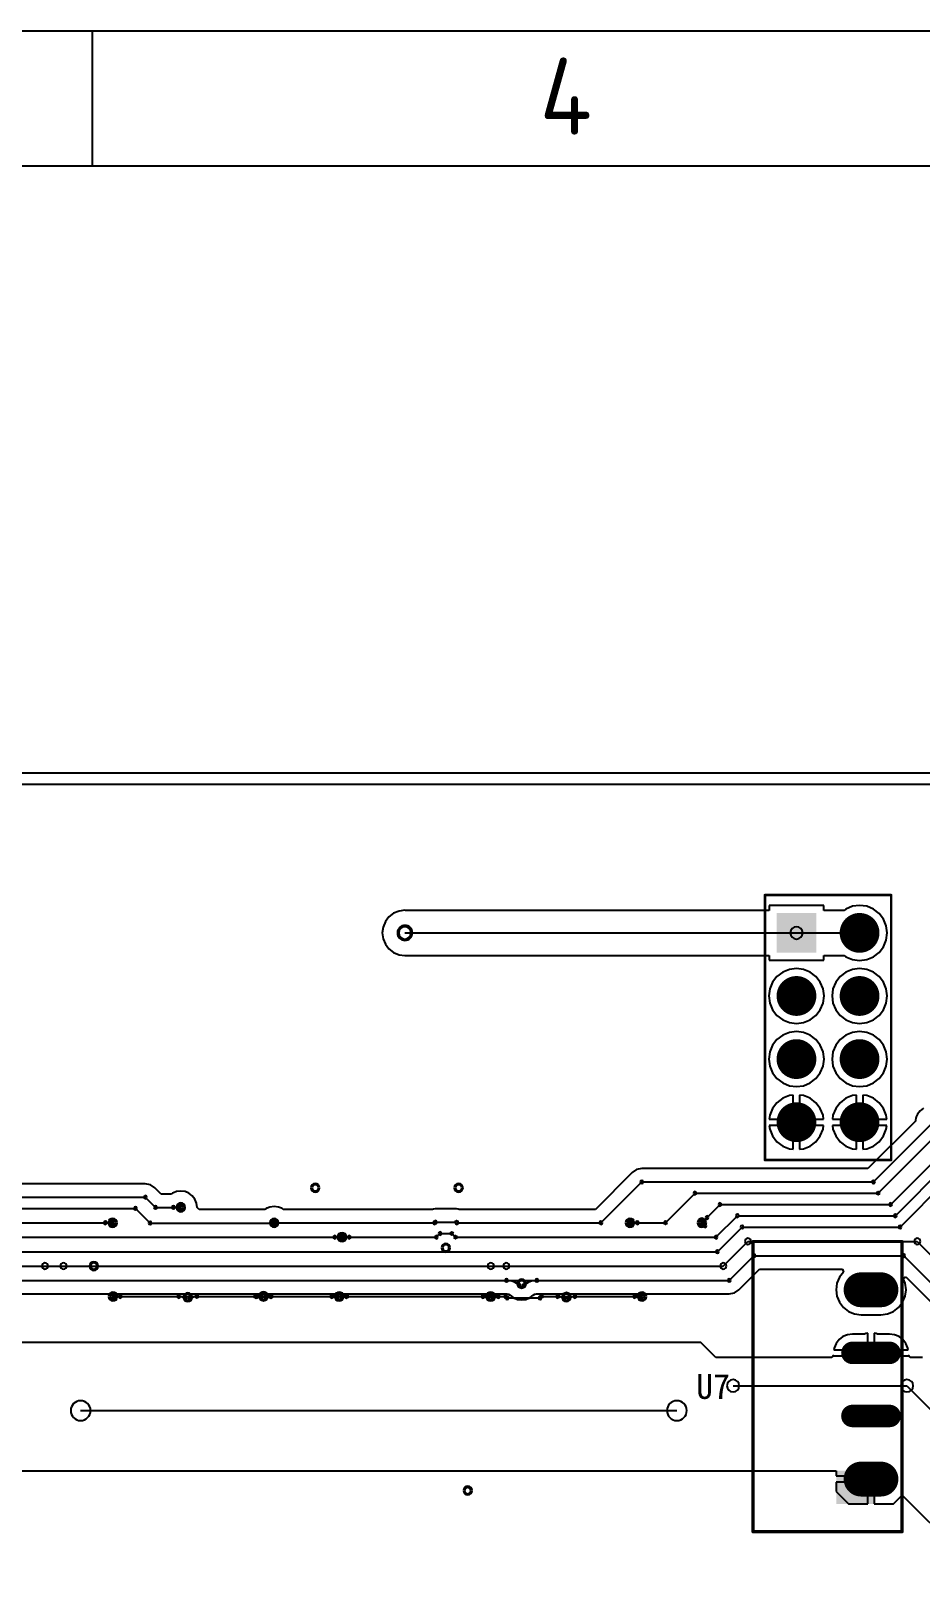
# Model space of a CAD drawing. Header units: inches. Extents: x 32166 to 66782, y 2386 to 7162.
# Drawn here: x 33124 to 33410, y 3727 to 4229 of the extents above; entities that cross this region are included whole.
import ezdxf
from ezdxf.enums import TextEntityAlignment as Align

# ---------------------------------------------------------------- set-up
doc = ezdxf.new("R2010")
doc.units = ezdxf.units.IN
doc.header["$LTSCALE"] = 0.64311
doc.header["$MEASUREMENT"] = 0
doc.layers.get('0').update_dxf_attribs({"linetype": 'CONTINUOUS'})
for name, color, linetype in [('KEEPOUTLAYER', 6, 'CONTINUOUS'), ('MULTILAYER', 9, 'CONTINUOUS'), ('TOPLAYER', 1, 'CONTINUOUS'), ('TOPOVERLAY', 2, 'CONTINUOUS'), ('TOPSOLDER', 216, 'CONTINUOUS')]:
    doc.layers.add(name, color=color, linetype=linetype)
doc.styles.add('ISO Proportional', font='isocp')
doc.styles.get("Standard").update_dxf_attribs({"font": 'txt', "width": 0.8})

msp = doc.modelspace()

# ---------------------------------------------------------------- linework, layer by layer
for p, q in [((33143.42, 4228.61), (33143.42, 4185.17)), ((34728.68, 4185.17), (32209.64, 4185.17))]:
    msp.add_line(p, q)
msp.add_lwpolyline([(32166.21, 2385.86), (34772.11, 2385.86), (34772.11, 4228.61), (32166.21, 4228.61)], close=True)
at = {"layer": 'KEEPOUTLAYER'}
for p, q in [((32498.87, 3989.76), (34258.87, 3989.76)), ((33349.75, 3792.4), (33405.75, 3792.4)), ((33405.75, 3792.4), (33429.75, 3768.4)), ((33139.66, 3784.39), (33331.66, 3784.39))]:
    msp.add_line(p, q, dxfattribs=at)
for centre, radius, start, end in [((33349.75, 3792.4), 2, 0, 180), ((33349.75, 3792.4), 2, 180, 0), ((33405.75, 3792.4), 2, 0, 180), ((33405.75, 3792.4), 2, 0, 180), ((33405.75, 3792.4), 2, 180, 0), ((33405.75, 3792.4), 2, 180, 0), ((33139.66, 3784.39), 3.2, 0, 180), ((33331.66, 3784.39), 3.2, 0, 180), ((33139.66, 3784.39), 3.2, 180, 0), ((33331.66, 3784.39), 3.2, 180, 0)]:
    msp.add_arc(centre, radius, start, end, dxfattribs=at)
at = {"layer": 'MULTILAYER'}
for points, const_width in [([(33387.69, 3938.23, 1), (33393.29, 3938.23, 1)], 5.6), ([(33367.37, 3917.91, 1), (33372.97, 3917.91, 1)], 5.6), ([(33387.69, 3917.91, 1), (33393.29, 3917.91, 1)], 5.6), ([(33367.37, 3897.59, 1), (33372.97, 3897.59, 1)], 5.6), ([(33387.69, 3897.59, 1), (33393.29, 3897.59, 1)], 5.6), ([(33367.37, 3877.27, 1), (33372.97, 3877.27, 1)], 5.6), ([(33387.69, 3877.27, 1), (33393.29, 3877.27, 1)], 5.6), ([(33390.97, 3820.9, 1), (33390.97, 3825.7, 1)], 4.8), ([(33397.37, 3820.9, 1), (33397.37, 3825.7, 1)], 4.8), ([(33388.17, 3801.58, 1), (33388.17, 3804.38, 1)], 2.8), ([(33400.17, 3801.58, 1), (33400.17, 3804.38, 1)], 2.8), ([(33388.17, 3781.26, 1), (33388.17, 3784.06, 1)], 2.8), ([(33400.17, 3781.26, 1), (33400.17, 3784.06, 1)], 2.8), ([(33390.97, 3759.94, 1), (33390.97, 3764.74, 1)], 4.8), ([(33397.37, 3759.94, 1), (33397.37, 3764.74, 1)], 4.8)]:
    msp.add_lwpolyline(points, format="xyb", close=True, dxfattribs=dict(at, const_width=const_width))
for points, const_width in [([(33390.97, 3823.3), (33397.37, 3823.3)], 9.6), ([(33388.17, 3802.98), (33400.17, 3802.98)], 5.6), ([(33388.17, 3782.66), (33400.17, 3782.66)], 5.6), ([(33390.97, 3762.34), (33397.37, 3762.34)], 9.6)]:
    msp.add_lwpolyline(points, dxfattribs=dict(at, const_width=const_width))
for centre, radius, start, end in [((33244.07, 3938.24), 2, 0, 180), ((33244.07, 3938.24), 2, 180, 0), ((33215.22, 3856.12), 1, 0, 180), ((33215.22, 3856.12), 1, 180, 0), ((33261.38, 3856.12), 1, 0, 180), ((33261.38, 3856.12), 1, 180, 0), ((33171.91, 3849.84), 1, 0, 180), ((33171.91, 3849.84), 1, 180, 0), ((33149.99, 3844.88), 1, 0, 180), ((33149.99, 3844.88), 1, 180, 0), ((33201.99, 3844.88), 1, 0, 180), ((33201.99, 3844.88), 1, 180, 0), ((33316.55, 3844.88), 1, 0, 180), ((33316.55, 3844.88), 1, 180, 0), ((33339.67, 3844.88), 1, 0, 180), ((33339.67, 3844.88), 1, 180, 0), ((33223.83, 3840.24), 1, 0, 180), ((33223.83, 3840.24), 1, 180, 0), ((33257.27, 3836.8), 1, 0, 180), ((33257.27, 3836.8), 1, 180, 0), ((33143.91, 3830.94), 1, 0, 180), ((33143.91, 3830.94), 1, 180, 0), ((33281.67, 3825.28), 1, 0, 180), ((33281.67, 3825.28), 1, 180, 0), ((33150.07, 3821.12), 1, 0, 180), ((33150.07, 3821.12), 1, 180, 0), ((33174.16, 3820.89), 1, 0, 180), ((33174.16, 3820.89), 1, 180, 0), ((33198.54, 3821.2), 1, 0, 180), ((33198.54, 3821.2), 1, 180, 0), ((33222.93, 3821.1), 1, 0, 180), ((33222.93, 3821.1), 1, 180, 0), ((33271.69, 3821.1), 1, 0, 180), ((33271.69, 3821.1), 1, 180, 0), ((33296.08, 3820.96), 1, 0, 180), ((33296.08, 3820.96), 1, 180, 0), ((33320.47, 3821.12), 1, 0, 180), ((33320.47, 3821.12), 1, 180, 0), ((33264.31, 3758.64), 1, 0, 180), ((33264.31, 3758.64), 1, 180, 0)]:
    msp.add_arc(centre, radius, start, end, dxfattribs=at)
msp.add_solid([(33375.77, 3943.83), (33364.57, 3943.83), (33375.77, 3932.63), (33364.57, 3932.63)], dxfattribs=at)
at = {"layer": 'TOPLAYER'}
for p, q in [((32582.95, 3986.09), (33935.43, 3986.09)), ((33242.19, 3945.26), (33240.44, 3944.53)), ((33244.07, 3945.51), (33242.19, 3945.26)), ((33244.19, 3945.49), (33244.07, 3945.51)), ((33361.37, 3945.49), (33244.19, 3945.49)), ((33378.97, 3947.03), (33361.37, 3947.03)), ((33361.37, 3947.03), (33361.37, 3945.49)), ((33378.97, 3945.49), (33378.97, 3947.03)), ((33385.5, 3945.49), (33378.97, 3945.49)), ((33386.05, 3945.92), (33385.5, 3945.49)), ((33388.19, 3946.8), (33386.05, 3945.92)), ((33390.49, 3947.1), (33388.19, 3946.8)), ((33392.78, 3946.8), (33390.49, 3947.1)), ((33394.92, 3945.92), (33392.78, 3946.8)), ((33396.76, 3944.5), (33394.92, 3945.92)), ((33237.78, 3941.88), (33237.06, 3940.12)), ((33238.94, 3943.38), (33237.78, 3941.88)), ((33240.44, 3944.53), (33238.94, 3943.38)), ((33398.17, 3942.67), (33396.76, 3944.5)), ((33399.06, 3940.53), (33398.17, 3942.67)), ((33399.36, 3938.23), (33399.06, 3940.53)), ((33237.06, 3940.12), (33236.81, 3938.24)), ((33236.81, 3938.24), (33237.06, 3936.36)), ((33237.06, 3936.36), (33237.78, 3934.61)), ((33244.09, 3938.23), (33370.17, 3938.23)), ((33370.17, 3938.23), (33390.49, 3938.23)), ((33398.17, 3933.79), (33399.06, 3935.93)), ((33399.06, 3935.93), (33399.36, 3938.23)), ((33237.78, 3934.61), (33238.94, 3933.11)), ((33238.94, 3933.11), (33238.94, 3933.1)), ((33238.94, 3933.1), (33238.95, 3933.09)), ((33238.95, 3933.09), (33240.46, 3931.94)), ((33240.46, 3931.94), (33242.21, 3931.21)), ((33242.21, 3931.21), (33244.09, 3930.97)), ((33244.09, 3930.97), (33361.37, 3930.97)), ((33361.37, 3930.97), (33361.37, 3929.43)), ((33378.97, 3929.43), (33378.97, 3930.97)), ((33378.97, 3930.97), (33385.5, 3930.97)), ((33385.5, 3930.97), (33386.05, 3930.54)), ((33386.05, 3930.54), (33388.19, 3929.65)), ((33392.78, 3929.65), (33394.92, 3930.54)), ((33394.92, 3930.54), (33396.76, 3931.95)), ((33396.76, 3931.95), (33398.17, 3933.79)), ((33361.37, 3929.43), (33378.97, 3929.43)), ((33365.73, 3925.6), (33363.89, 3924.18)), ((33367.87, 3926.48), (33365.73, 3925.6)), ((33370.17, 3926.78), (33367.87, 3926.48)), ((33372.46, 3926.48), (33370.17, 3926.78)), ((33374.6, 3925.6), (33372.46, 3926.48)), ((33376.44, 3924.18), (33374.6, 3925.6)), ((33386.05, 3925.6), (33384.21, 3924.18)), ((33388.19, 3926.48), (33386.05, 3925.6)), ((33388.19, 3929.65), (33390.49, 3929.35)), ((33390.49, 3926.78), (33388.19, 3926.48)), ((33390.49, 3929.35), (33392.78, 3929.65)), ((33392.78, 3926.48), (33390.49, 3926.78)), ((33394.92, 3925.6), (33392.78, 3926.48)), ((33396.76, 3924.18), (33394.92, 3925.6)), ((33361.59, 3920.21), (33361.29, 3917.91)), ((33362.48, 3922.35), (33361.59, 3920.21)), ((33363.89, 3924.18), (33362.48, 3922.35)), ((33377.85, 3922.35), (33376.44, 3924.18)), ((33378.74, 3920.21), (33377.85, 3922.35)), ((33379.04, 3917.91), (33378.74, 3920.21)), ((33381.91, 3920.21), (33381.61, 3917.91)), ((33382.8, 3922.35), (33381.91, 3920.21)), ((33384.21, 3924.18), (33382.8, 3922.35)), ((33398.17, 3922.35), (33396.76, 3924.18)), ((33399.06, 3920.21), (33398.17, 3922.35)), ((33399.36, 3917.91), (33399.06, 3920.21)), ((33361.29, 3917.91), (33361.59, 3915.61)), ((33361.59, 3915.61), (33362.48, 3913.47)), ((33377.85, 3913.47), (33378.74, 3915.61)), ((33378.74, 3915.61), (33379.04, 3917.91)), ((33381.61, 3917.91), (33381.91, 3915.61)), ((33381.91, 3915.61), (33382.8, 3913.47)), ((33398.17, 3913.47), (33399.06, 3915.61)), ((33399.06, 3915.61), (33399.36, 3917.91)), ((33362.48, 3913.47), (33363.89, 3911.63)), ((33363.89, 3911.63), (33365.73, 3910.22)), ((33365.73, 3910.22), (33367.87, 3909.33)), ((33372.46, 3909.33), (33374.6, 3910.22)), ((33374.6, 3910.22), (33376.44, 3911.63)), ((33376.44, 3911.63), (33377.85, 3913.47)), ((33382.8, 3913.47), (33384.21, 3911.63)), ((33384.21, 3911.63), (33386.05, 3910.22)), ((33386.05, 3910.22), (33388.19, 3909.33)), ((33392.78, 3909.33), (33394.92, 3910.22)), ((33394.92, 3910.22), (33396.76, 3911.63)), ((33396.76, 3911.63), (33398.17, 3913.47)), ((33365.73, 3905.28), (33363.89, 3903.86)), ((33367.87, 3906.16), (33365.73, 3905.28)), ((33367.87, 3909.33), (33370.17, 3909.03)), ((33370.17, 3906.46), (33367.87, 3906.16)), ((33370.17, 3909.03), (33372.46, 3909.33)), ((33372.46, 3906.16), (33370.17, 3906.46)), ((33374.6, 3905.28), (33372.46, 3906.16)), ((33376.44, 3903.86), (33374.6, 3905.28)), ((33386.05, 3905.28), (33384.21, 3903.86)), ((33388.19, 3906.16), (33386.05, 3905.28)), ((33388.19, 3909.33), (33390.49, 3909.03)), ((33390.49, 3906.46), (33388.19, 3906.16)), ((33390.49, 3909.03), (33392.78, 3909.33)), ((33392.78, 3906.16), (33390.49, 3906.46)), ((33394.92, 3905.28), (33392.78, 3906.16)), ((33396.76, 3903.86), (33394.92, 3905.28)), ((33362.48, 3902.03), (33361.59, 3899.89)), ((33363.89, 3903.86), (33362.48, 3902.03)), ((33377.85, 3902.03), (33376.44, 3903.86)), ((33378.74, 3899.89), (33377.85, 3902.03)), ((33382.8, 3902.03), (33381.91, 3899.89)), ((33384.21, 3903.86), (33382.8, 3902.03)), ((33398.17, 3902.03), (33396.76, 3903.86)), ((33399.06, 3899.89), (33398.17, 3902.03)), ((33361.59, 3899.89), (33361.29, 3897.59)), ((33361.29, 3897.59), (33361.59, 3895.29)), ((33361.59, 3895.29), (33362.48, 3893.15)), ((33377.85, 3893.15), (33378.74, 3895.29)), ((33379.04, 3897.59), (33378.74, 3899.89)), ((33378.74, 3895.29), (33379.04, 3897.59)), ((33381.91, 3899.89), (33381.61, 3897.59)), ((33381.61, 3897.59), (33381.91, 3895.29)), ((33381.91, 3895.29), (33382.8, 3893.15)), ((33398.17, 3893.15), (33399.06, 3895.29)), ((33399.36, 3897.59), (33399.06, 3899.89)), ((33399.06, 3895.29), (33399.36, 3897.59)), ((33362.48, 3893.15), (33363.89, 3891.31)), ((33363.89, 3891.31), (33365.73, 3889.9)), ((33374.6, 3889.9), (33376.44, 3891.31)), ((33376.44, 3891.31), (33377.85, 3893.15)), ((33382.8, 3893.15), (33384.21, 3891.31)), ((33384.21, 3891.31), (33386.05, 3889.9)), ((33394.92, 3889.9), (33396.76, 3891.31)), ((33396.76, 3891.31), (33398.17, 3893.15)), ((33365.73, 3884.96), (33363.89, 3883.54)), ((33365.73, 3889.9), (33367.87, 3889.01)), ((33367.87, 3885.84), (33365.73, 3884.96)), ((33367.87, 3889.01), (33370.17, 3888.71)), ((33369.15, 3886.01), (33367.87, 3885.84)), ((33369.15, 3878.28), (33369.15, 3886.01)), ((33370.17, 3888.71), (33372.46, 3889.01)), ((33372.46, 3885.84), (33371.18, 3886.01)), ((33371.18, 3886.01), (33371.18, 3878.28)), ((33372.46, 3889.01), (33374.6, 3889.9)), ((33374.6, 3884.96), (33372.46, 3885.84)), ((33376.44, 3883.54), (33374.6, 3884.96)), ((33386.05, 3884.96), (33384.21, 3883.54)), ((33386.05, 3889.9), (33388.19, 3889.01)), ((33388.19, 3885.84), (33386.05, 3884.96)), ((33388.19, 3889.01), (33390.49, 3888.71)), ((33389.47, 3886.01), (33388.19, 3885.84)), ((33389.47, 3878.28), (33389.47, 3886.01)), ((33390.49, 3888.71), (33392.78, 3889.01)), ((33392.78, 3885.84), (33391.5, 3886.01)), ((33391.5, 3886.01), (33391.5, 3878.28)), ((33392.78, 3889.01), (33394.92, 3889.9)), ((33394.92, 3884.96), (33392.78, 3885.84)), ((33396.76, 3883.54), (33394.92, 3884.96)), ((33362.48, 3881.71), (33361.59, 3879.57)), ((33363.89, 3883.54), (33362.48, 3881.71)), ((33377.85, 3881.71), (33376.44, 3883.54)), ((33378.74, 3879.57), (33377.85, 3881.71)), ((33382.8, 3881.71), (33381.91, 3879.57)), ((33384.21, 3883.54), (33382.8, 3881.71)), ((33398.17, 3881.71), (33396.76, 3883.54)), ((33399.06, 3879.57), (33398.17, 3881.71)), ((33409.96, 3880.97), (33409.13, 3879.88)), ((33411.05, 3881.8), (33409.96, 3880.97)), ((33361.59, 3879.57), (33361.42, 3878.28)), ((33361.42, 3878.28), (33369.15, 3878.28)), ((33369.15, 3876.25), (33361.42, 3876.25)), ((33361.42, 3876.25), (33361.59, 3874.97)), ((33361.59, 3874.97), (33362.48, 3872.83)), ((33369.15, 3868.53), (33369.15, 3876.25)), ((33371.18, 3878.28), (33378.91, 3878.28)), ((33378.91, 3876.25), (33371.18, 3876.25)), ((33371.18, 3876.25), (33371.18, 3868.53)), ((33377.85, 3872.83), (33378.74, 3874.97)), ((33378.91, 3878.28), (33378.74, 3879.57)), ((33378.74, 3874.97), (33378.91, 3876.25)), ((33381.91, 3879.57), (33381.74, 3878.28)), ((33381.74, 3878.28), (33389.47, 3878.28)), ((33389.47, 3876.25), (33381.74, 3876.25)), ((33381.74, 3876.25), (33381.91, 3874.97)), ((33381.91, 3874.97), (33382.8, 3872.83)), ((33389.47, 3868.53), (33389.47, 3876.25)), ((33391.5, 3878.28), (33399.23, 3878.28)), ((33399.23, 3876.25), (33391.5, 3876.25)), ((33391.5, 3876.25), (33391.5, 3868.53)), ((33408.46, 3877.61), (33393.18, 3862.33)), ((33394.96, 3858.03), (33413.67, 3876.74)), ((33398.17, 3872.83), (33399.06, 3874.97)), ((33399.23, 3878.28), (33399.06, 3879.57)), ((33399.06, 3874.97), (33399.23, 3876.25)), ((33408.5, 3877.82), (33408.46, 3877.61)), ((33408.46, 3877.61), (33408.46, 3877.61)), ((33408.6, 3878.62), (33408.5, 3877.82)), ((33408.71, 3878.86), (33408.6, 3878.62)), ((33408.72, 3878.9), (33408.71, 3878.86)), ((33408.74, 3878.94), (33408.72, 3878.9)), ((33409.13, 3879.88), (33408.74, 3878.94)), ((33362.48, 3872.83), (33363.89, 3870.99)), ((33363.89, 3870.99), (33365.73, 3869.58)), ((33374.6, 3869.58), (33376.44, 3870.99)), ((33376.44, 3870.99), (33377.85, 3872.83)), ((33382.8, 3872.83), (33384.21, 3870.99)), ((33384.21, 3870.99), (33386.05, 3869.58)), ((33394.92, 3869.58), (33396.76, 3870.99)), ((33396.46, 3854.4), (33414.71, 3872.64)), ((33396.76, 3870.99), (33398.17, 3872.83)), ((33365.73, 3869.58), (33367.87, 3868.69)), ((33367.87, 3868.69), (33369.15, 3868.53)), ((33371.18, 3868.53), (33372.46, 3868.69)), ((33372.46, 3868.69), (33374.6, 3869.58)), ((33386.05, 3869.58), (33388.19, 3868.69)), ((33388.19, 3868.69), (33389.47, 3868.53)), ((33391.5, 3868.53), (33392.78, 3868.69)), ((33392.78, 3868.69), (33394.92, 3869.58)), ((33400.52, 3850.76), (33417.73, 3867.98)), ((33317.3, 3861.07), (33305.41, 3849.18)), ((33318.69, 3862), (33317.3, 3861.07)), ((33320.33, 3862.33), (33318.69, 3862)), ((33393.18, 3862.33), (33320.33, 3862.33)), ((33402.02, 3847.13), (33418.27, 3863.38)), ((33160.49, 3857.43), (33099.54, 3857.43)), ((33162.14, 3857.1), (33160.49, 3857.43)), ((33163.53, 3856.17), (33162.14, 3857.1)), ((33165.56, 3854.14), (33163.53, 3856.17)), ((33170.55, 3854.91), (33169.61, 3854.52)), ((33171.91, 3855.09), (33170.55, 3854.91)), ((33173.27, 3854.91), (33171.91, 3855.09)), ((33174.53, 3854.39), (33173.27, 3854.91)), ((33307.19, 3844.88), (33320.33, 3858.03)), ((33320.33, 3858.03), (33394.96, 3858.03)), ((33403.53, 3843.5), (33418.31, 3858.28)), ((33099.54, 3853.13), (33160.49, 3853.13)), ((33160.49, 3853.13), (33163.78, 3849.84)), ((33163.78, 3849.84), (33171.91, 3849.84)), ((33168.97, 3854.14), (33165.56, 3854.14)), ((33169.29, 3854.39), (33168.97, 3854.14)), ((33169.54, 3854.49), (33169.29, 3854.39)), ((33169.57, 3854.51), (33169.54, 3854.49)), ((33169.61, 3854.52), (33169.57, 3854.51)), ((33175.62, 3853.55), (33174.53, 3854.39)), ((33176.45, 3852.47), (33175.62, 3853.55)), ((33176.98, 3851.2), (33176.45, 3852.47)), ((33177.16, 3849.84), (33176.98, 3851.2)), ((33177.81, 3849.1), (33177.16, 3849.84)), ((33200.63, 3849.95), (33199.69, 3849.56)), ((33201.99, 3850.13), (33200.63, 3849.95)), ((33203.35, 3849.95), (33201.99, 3850.13)), ((33204.29, 3849.56), (33203.35, 3849.95)), ((33327.99, 3844.88), (33337.5, 3854.4)), ((33337.5, 3854.4), (33396.46, 3854.4)), ((33339.67, 3844.88), (33345.55, 3850.76)), ((33345.55, 3850.76), (33400.52, 3850.76)), ((33101.04, 3849.5), (33157.33, 3849.5)), ((33101.56, 3844.88), (33149.99, 3844.88)), ((33157.33, 3849.5), (33162.02, 3844.8)), ((33162.02, 3844.8), (33201.99, 3844.8)), ((33198.95, 3849.1), (33177.81, 3849.1)), ((33199.37, 3849.42), (33198.95, 3849.1)), ((33199.61, 3849.53), (33199.37, 3849.42)), ((33199.65, 3849.55), (33199.61, 3849.53)), ((33199.69, 3849.56), (33199.65, 3849.55)), ((33201.99, 3844.88), (33253.68, 3844.88)), ((33204.33, 3849.55), (33204.29, 3849.56)), ((33204.36, 3849.53), (33204.33, 3849.55)), ((33204.61, 3849.42), (33204.36, 3849.53)), ((33204.93, 3849.18), (33204.61, 3849.42)), ((33253, 3849.18), (33204.93, 3849.18)), ((33253.28, 3849.24), (33253, 3849.18)), ((33253.85, 3849.35), (33253.28, 3849.24)), ((33260.69, 3849.35), (33253.85, 3849.35)), ((33253.85, 3845.05), (33260.69, 3845.05)), ((33261.26, 3849.24), (33260.69, 3849.35)), ((33260.86, 3844.88), (33307.19, 3844.88)), ((33261.55, 3849.18), (33261.26, 3849.24)), ((33305.41, 3849.18), (33261.55, 3849.18)), ((33316.55, 3844.88), (33316.62, 3844.8)), ((33316.55, 3844.88), (33327.99, 3844.88)), ((33339.67, 3844.88), (33340.68, 3843.88)), ((33344.25, 3840.24), (33351.13, 3847.13)), ((33351.13, 3847.13), (33402.02, 3847.13)), ((33102.06, 3840.24), (33223.83, 3840.24)), ((33223.83, 3840.24), (33254.18, 3840.24)), ((33254.18, 3840.24), (33255.36, 3841.42)), ((33255.36, 3841.42), (33259.18, 3841.42)), ((33259.18, 3841.42), (33260.36, 3840.24)), ((33260.36, 3840.24), (33344.25, 3840.24)), ((33344.69, 3835.56), (33352.64, 3843.5)), ((33352.64, 3843.5), (33403.53, 3843.5)), ((33102.51, 3835.56), (33344.69, 3835.56)), ((33346.61, 3830.94), (33354.55, 3838.88)), ((33354.55, 3838.88), (33409.08, 3838.88)), ((33409.08, 3838.88), (33426.69, 3821.27)), ((33104.42, 3830.94), (33128.15, 3830.94)), ((33128.15, 3830.94), (33134.15, 3830.94)), ((33128.15, 3830.94), (33143.91, 3830.94)), ((33143.91, 3830.94), (33271.75, 3830.94)), ((33271.75, 3830.94), (33276.71, 3830.94)), ((33271.75, 3830.94), (33346.61, 3830.94)), ((33348.52, 3826.32), (33356.46, 3834.27)), ((33351.56, 3823.28), (33358.24, 3829.97)), ((33356.46, 3834.27), (33404.69, 3834.27)), ((33358.24, 3829.97), (33384.94, 3829.97)), ((33384.94, 3829.97), (33385.26, 3829.01)), ((33404.69, 3834.27), (33428.12, 3810.84)), ((33106.33, 3826.32), (33348.52, 3826.32)), ((33383.17, 3825.39), (33382.9, 3823.3)), ((33383.98, 3827.33), (33383.17, 3825.39)), ((33385.26, 3829.01), (33383.98, 3827.33)), ((33385.26, 3829.01), (33385.26, 3829.01)), ((33404.51, 3826.95), (33405.36, 3827.52)), ((33405.16, 3825.39), (33404.51, 3826.95)), ((33405.44, 3823.3), (33405.16, 3825.39)), ((33405.36, 3827.52), (33423.82, 3809.06)), ((33108.11, 3822.03), (33276.85, 3822.03)), ((33150.07, 3821.12), (33276.55, 3821.12)), ((33276.55, 3821.12), (33277, 3820.67)), ((33276.85, 3822.03), (33277.41, 3821.91)), ((33277, 3820.67), (33287.61, 3820.67)), ((33277.41, 3821.91), (33277.93, 3821.56)), ((33277.93, 3821.56), (33277.94, 3821.55)), ((33277.94, 3821.55), (33277.94, 3821.55)), ((33277.94, 3821.55), (33278.41, 3821.23)), ((33278.41, 3821.23), (33279.05, 3820.74)), ((33279.05, 3820.74), (33279.3, 3820.64)), ((33279.3, 3820.64), (33279.33, 3820.62)), ((33279.33, 3820.62), (33279.37, 3820.61)), ((33279.37, 3820.61), (33280.31, 3820.22)), ((33280.31, 3820.22), (33281.67, 3820.04)), ((33281.67, 3820.04), (33283.03, 3820.22)), ((33283.03, 3820.22), (33283.97, 3820.61)), ((33283.97, 3820.61), (33284.01, 3820.62)), ((33284.01, 3820.62), (33284.04, 3820.64)), ((33284.04, 3820.64), (33284.29, 3820.74)), ((33284.29, 3820.74), (33284.93, 3821.23)), ((33284.93, 3821.23), (33285.41, 3821.55)), ((33285.41, 3821.56), (33285.93, 3821.91)), ((33285.41, 3821.55), (33285.41, 3821.56)), ((33285.41, 3821.55), (33285.41, 3821.55)), ((33285.93, 3821.91), (33286.49, 3822.03)), ((33286.49, 3822.03), (33348.52, 3822.03)), ((33287.61, 3820.67), (33288.07, 3821.12)), ((33288.07, 3821.12), (33320.47, 3821.12)), ((33348.52, 3822.03), (33350.16, 3822.35)), ((33350.16, 3822.35), (33351.56, 3823.28)), ((33351.56, 3823.28), (33351.56, 3823.28)), ((33351.56, 3823.28), (33351.56, 3823.28)), ((33382.9, 3823.3), (33383.17, 3821.21)), ((33383.17, 3821.21), (33383.98, 3819.27)), ((33404.35, 3819.27), (33405.16, 3821.21)), ((33405.16, 3821.21), (33405.44, 3823.3)), ((33383.98, 3819.27), (33385.26, 3817.59)), ((33385.26, 3817.59), (33386.93, 3816.31)), ((33386.93, 3816.31), (33388.88, 3815.51)), ((33388.88, 3815.51), (33390.97, 3815.23)), ((33390.97, 3815.23), (33397.37, 3815.23)), ((33397.37, 3815.23), (33399.46, 3815.51)), ((33399.46, 3815.51), (33401.4, 3816.31)), ((33401.4, 3816.31), (33403.07, 3817.59)), ((33403.07, 3817.59), (33404.35, 3819.27)), ((33339.39, 3806.32), (33106.41, 3806.32)), ((33341.78, 3803.92), (33339.39, 3806.32)), ((33382.93, 3806.01), (33382.32, 3804.55)), ((33383.89, 3807.26), (33382.93, 3806.01)), ((33385.14, 3808.22), (33383.89, 3807.26)), ((33386.6, 3808.83), (33385.14, 3808.22)), ((33388.17, 3809.03), (33386.6, 3808.83)), ((33392.05, 3809.03), (33388.17, 3809.03)), ((33392.5, 3809.22), (33392.05, 3809.03)), ((33393.15, 3809.3), (33392.5, 3809.22)), ((33393.15, 3804), (33393.15, 3809.3)), ((33395.84, 3809.22), (33395.18, 3809.3)), ((33395.18, 3809.3), (33395.18, 3804)), ((33396.28, 3809.03), (33395.84, 3809.22)), ((33400.17, 3809.03), (33396.28, 3809.03)), ((33401.73, 3808.83), (33400.17, 3809.03)), ((33403.19, 3808.22), (33401.73, 3808.83)), ((33404.45, 3807.26), (33403.19, 3808.22)), ((33405.41, 3806.01), (33404.45, 3807.26)), ((33406.01, 3804.55), (33405.41, 3806.01)), ((33344.16, 3801.52), (33341.78, 3803.92)), ((33381.54, 3801.52), (33344.16, 3801.52)), ((33382.21, 3802.29), (33381.54, 3801.52)), ((33382.25, 3801.96), (33382.21, 3802.29)), ((33382.32, 3804.55), (33382.25, 3804)), ((33382.25, 3804), (33393.15, 3804)), ((33406.09, 3801.96), (33382.25, 3801.96)), ((33395.18, 3804), (33406.08, 3804)), ((33406.08, 3804), (33406.01, 3804.55)), ((33406.13, 3802.29), (33406.09, 3801.96)), ((33406.8, 3801.52), (33406.13, 3802.29)), ((33410.78, 3801.52), (33406.8, 3801.52)), ((33113.75, 3765.04), (33382.97, 3765.04)), ((33382.97, 3765.04), (33382.97, 3763.36)), ((33382.97, 3763.36), (33394.17, 3763.36)), ((33393.15, 3761.32), (33382.97, 3761.32)), ((33382.97, 3761.32), (33382.97, 3758.34)), ((33393.15, 3754.34), (33393.15, 3761.32)), ((33394.17, 3763.36), (33394.17, 3762.34)), ((33394.17, 3762.34), (33395.18, 3762.34)), ((33395.18, 3762.34), (33395.18, 3754.34)), ((33382.97, 3758.34), (33386.97, 3754.34)), ((33401.37, 3754.34), (33404.23, 3757.2)), ((33404.23, 3757.2), (33429.03, 3732.4)), ((33386.97, 3754.34), (33393.15, 3754.34)), ((33395.18, 3754.34), (33401.37, 3754.34))]:
    msp.add_line(p, q, dxfattribs=at)
for points, const_width in [([(33387.69, 3938.23, 1), (33393.29, 3938.23, 1)], 5.6), ([(33367.37, 3917.91, 1), (33372.97, 3917.91, 1)], 5.6), ([(33387.69, 3917.91, 1), (33393.29, 3917.91, 1)], 5.6), ([(33367.37, 3897.59, 1), (33372.97, 3897.59, 1)], 5.6), ([(33387.69, 3897.59, 1), (33393.29, 3897.59, 1)], 5.6), ([(33367.37, 3877.27, 1), (33372.97, 3877.27, 1)], 5.6), ([(33387.69, 3877.27, 1), (33393.29, 3877.27, 1)], 5.6), ([(33390.97, 3820.9, 1), (33390.97, 3825.7, 1)], 4.8), ([(33397.37, 3820.9, 1), (33397.37, 3825.7, 1)], 4.8), ([(33388.17, 3801.58, 1), (33388.17, 3804.38, 1)], 2.8), ([(33400.17, 3801.58, 1), (33400.17, 3804.38, 1)], 2.8), ([(33388.17, 3781.26, 1), (33388.17, 3784.06, 1)], 2.8), ([(33400.17, 3781.26, 1), (33400.17, 3784.06, 1)], 2.8), ([(33390.97, 3759.94, 1), (33390.97, 3764.74, 1)], 4.8), ([(33397.37, 3759.94, 1), (33397.37, 3764.74, 1)], 4.8)]:
    msp.add_lwpolyline(points, format="xyb", close=True, dxfattribs=dict(at, const_width=const_width))
for points, const_width in [([(33390.97, 3823.3), (33397.37, 3823.3)], 9.6), ([(33388.17, 3802.98), (33400.17, 3802.98)], 5.6), ([(33388.17, 3782.66), (33400.17, 3782.66)], 5.6), ([(33390.97, 3762.34), (33397.37, 3762.34)], 9.6)]:
    msp.add_lwpolyline(points, dxfattribs=dict(at, const_width=const_width))
for centre, radius, start, end in [((33244.07, 3938.24), 2, 0, 180), ((33244.09, 3938.23), 2, 0, 180), ((33370.17, 3938.23), 2, 0, 180), ((33370.17, 3938.23), 2, 0, 180), ((33390.49, 3938.23), 2, 0, 180), ((33244.07, 3938.24), 2, 180, 0), ((33244.09, 3938.23), 2, 180, 0), ((33370.17, 3938.23), 2, 180, 0), ((33370.17, 3938.23), 2, 180, 0), ((33390.49, 3938.23), 2, 180, 0), ((33215.22, 3856.12), 1, 0, 180), ((33215.22, 3856.12), 1, 180, 0), ((33261.38, 3856.12), 1, 0, 180), ((33261.38, 3856.12), 1, 180, 0), ((33320.33, 3858.03), 0.508, 0, 180), ((33320.33, 3858.03), 0.508, 0, 180), ((33320.33, 3858.03), 0.508, 180, 0), ((33320.33, 3858.03), 0.508, 180, 0), ((33337.5, 3854.4), 0.508, 0, 180), ((33337.5, 3854.4), 0.508, 0, 180), ((33394.96, 3858.03), 0.508, 0, 180), ((33394.96, 3858.03), 0.508, 0, 180), ((33394.96, 3858.03), 0.508, 180, 0), ((33394.96, 3858.03), 0.508, 180, 0), ((33396.46, 3854.4), 0.508, 0, 180), ((33396.46, 3854.4), 0.508, 0, 180), ((33157.33, 3849.5), 0.508, 0, 180), ((33157.33, 3849.5), 0.508, 0, 180), ((33160.49, 3853.13), 0.508, 0, 180), ((33160.49, 3853.13), 0.508, 0, 180), ((33160.49, 3853.13), 0.508, 180, 0), ((33160.49, 3853.13), 0.508, 180, 0), ((33163.78, 3849.84), 0.508, 0, 180), ((33163.78, 3849.84), 0.508, 0, 180), ((33163.78, 3849.84), 0.508, 180, 0), ((33163.78, 3849.84), 0.508, 180, 0), ((33169.54, 3849.84), 0.508, 0, 180), ((33169.54, 3849.84), 0.508, 0, 180), ((33169.54, 3849.84), 0.508, 180, 0), ((33169.54, 3849.84), 0.508, 180, 0), ((33169.54, 3852.22), 2.38, 270.0004, 315.0004), ((33169.54, 3847.47), 2.38, 44.9996, 89.9996), ((33171.22, 3850.54), 0.508, 0, 180), ((33171.22, 3850.54), 0.508, 180, 0), ((33171.91, 3849.84), 1, 0, 180), ((33171.91, 3849.84), 1, 180, 0), ((33171.91, 3849.84), 0.508, 0, 180), ((33171.91, 3849.84), 0.508, 180, 0), ((33337.5, 3854.4), 0.508, 180, 0), ((33337.5, 3854.4), 0.508, 180, 0), ((33345.55, 3850.76), 0.508, 0, 180), ((33345.55, 3850.76), 0.508, 0, 180), ((33345.55, 3850.76), 0.508, 180, 0), ((33345.55, 3850.76), 0.508, 180, 0), ((33396.46, 3854.4), 0.508, 180, 0), ((33396.46, 3854.4), 0.508, 180, 0), ((33400.52, 3850.76), 0.508, 0, 180), ((33400.52, 3850.76), 0.508, 0, 180), ((33400.52, 3850.76), 0.508, 180, 0), ((33400.52, 3850.76), 0.508, 180, 0), ((33147.62, 3844.88), 0.508, 0, 180), ((33147.62, 3844.88), 0.508, 0, 180), ((33147.62, 3844.88), 0.508, 180, 0), ((33147.62, 3844.88), 0.508, 180, 0), ((33147.62, 3847.26), 2.38, 270.0004, 315.0004), ((33147.62, 3842.51), 2.38, 44.9996, 89.9996), ((33149.3, 3845.58), 0.508, 0, 180), ((33149.3, 3845.58), 0.508, 180, 0), ((33149.99, 3844.88), 1, 0, 180), ((33149.99, 3844.88), 1, 180, 0), ((33149.99, 3844.88), 0.508, 0, 180), ((33149.99, 3844.88), 0.508, 180, 0), ((33157.33, 3849.5), 0.508, 180, 0), ((33157.33, 3849.5), 0.508, 180, 0), ((33162.02, 3844.8), 0.508, 0, 180), ((33162.02, 3844.8), 0.508, 0, 180), ((33162.02, 3844.8), 0.508, 180, 0), ((33162.02, 3844.8), 0.508, 180, 0), ((33171.22, 3849.15), 0.508, 0, 180), ((33171.22, 3849.15), 0.508, 180, 0), ((33201.99, 3844.88), 1, 0, 180), ((33201.99, 3844.88), 1, 180, 0), ((33201.99, 3844.88), 0.508, 0, 180), ((33201.99, 3844.8), 0.508, 0, 180), ((33201.99, 3844.88), 0.508, 180, 0), ((33201.99, 3844.8), 0.508, 180, 0), ((33253.68, 3844.88), 0.508, 0, 180), ((33253.68, 3844.88), 0.508, 180, 0), ((33253.85, 3845.05), 0.508, 0, 180), ((33253.85, 3845.05), 0.508, 180, 0), ((33260.69, 3845.05), 0.508, 0, 180), ((33260.69, 3845.05), 0.508, 180, 0), ((33260.86, 3844.88), 0.508, 0, 180), ((33260.86, 3844.88), 0.508, 180, 0), ((33307.19, 3844.88), 0.508, 0, 180), ((33307.19, 3844.88), 0.508, 0, 180), ((33307.19, 3844.88), 0.508, 180, 0), ((33307.19, 3844.88), 0.508, 180, 0), ((33316.55, 3844.88), 1, 0, 180), ((33316.55, 3844.88), 1, 180, 0), ((33316.55, 3844.88), 0.508, 0, 180), ((33316.55, 3844.88), 0.508, 0, 180), ((33316.55, 3844.88), 0.508, 180, 0), ((33316.55, 3844.88), 0.508, 180, 0), ((33316.62, 3844.8), 0.508, 0, 180), ((33316.62, 3844.8), 0.508, 180, 0), ((33317.24, 3845.58), 0.508, 0, 180), ((33317.24, 3845.58), 0.508, 180, 0), ((33318.92, 3847.26), 2.38, 224.9996, 269.9996), ((33318.92, 3842.51), 2.38, 90.0004, 135.0004), ((33318.92, 3844.88), 0.508, 0, 180), ((33318.92, 3844.88), 0.508, 0, 180), ((33318.92, 3844.88), 0.508, 180, 0), ((33318.92, 3844.88), 0.508, 180, 0), ((33327.99, 3844.88), 0.508, 0, 180), ((33327.99, 3844.88), 0.508, 0, 180), ((33327.99, 3844.88), 0.508, 180, 0), ((33327.99, 3844.88), 0.508, 180, 0), ((33339.67, 3844.88), 1, 0, 180), ((33339.67, 3844.88), 1, 180, 0), ((33339.67, 3845.87), 0.508, 0, 180), ((33339.67, 3845.87), 0.508, 180, 0), ((33339.67, 3844.88), 0.508, 0, 180), ((33339.67, 3844.88), 0.508, 0, 180), ((33339.67, 3844.88), 0.508, 180, 0), ((33339.67, 3844.88), 0.508, 180, 0), ((33339.67, 3848.24), 2.38, 270.0004, 315.0004), ((33340.65, 3844.88), 0.508, 0, 180), ((33340.65, 3844.88), 0.508, 180, 0), ((33343.03, 3844.88), 2.38, 134.9996, 179.9996), ((33341.35, 3846.56), 0.508, 0, 180), ((33341.35, 3846.56), 0.508, 0, 180), ((33341.35, 3846.56), 0.508, 180, 0), ((33341.35, 3846.56), 0.508, 180, 0), ((33351.13, 3847.13), 0.508, 0, 180), ((33351.13, 3847.13), 0.508, 0, 180), ((33351.13, 3847.13), 0.508, 180, 0), ((33351.13, 3847.13), 0.508, 180, 0), ((33402.02, 3847.13), 0.508, 0, 180), ((33402.02, 3847.13), 0.508, 0, 180), ((33402.02, 3847.13), 0.508, 180, 0), ((33402.02, 3847.13), 0.508, 180, 0), ((33149.3, 3844.19), 0.508, 0, 180), ((33149.3, 3844.19), 0.508, 180, 0), ((33221.46, 3840.24), 0.508, 0, 180), ((33221.46, 3840.24), 0.508, 0, 180), ((33221.46, 3840.24), 0.508, 180, 0), ((33221.46, 3840.24), 0.508, 180, 0), ((33221.46, 3842.62), 2.38, 270.0004, 315.0004), ((33221.46, 3837.87), 2.38, 44.9996, 89.9996), ((33223.14, 3840.94), 0.508, 0, 180), ((33223.14, 3840.94), 0.508, 180, 0), ((33223.14, 3839.55), 0.508, 0, 180), ((33223.83, 3840.24), 1, 0, 180), ((33223.83, 3840.24), 1, 180, 0), ((33223.83, 3840.24), 0.508, 0, 180), ((33223.83, 3840.24), 0.508, 0, 180), ((33223.83, 3840.24), 0.508, 180, 0), ((33223.83, 3840.24), 0.508, 180, 0), ((33224.53, 3840.94), 0.508, 0, 180), ((33224.53, 3840.94), 0.508, 180, 0), ((33224.53, 3839.55), 0.508, 0, 180), ((33226.21, 3842.62), 2.38, 224.9996, 269.9996), ((33226.21, 3837.87), 2.38, 90.0004, 135.0004), ((33226.21, 3840.24), 0.508, 0, 180), ((33226.21, 3840.24), 0.508, 0, 180), ((33226.21, 3840.24), 0.508, 180, 0), ((33226.21, 3840.24), 0.508, 180, 0), ((33254.18, 3840.24), 0.508, 0, 180), ((33254.18, 3840.24), 0.508, 0, 180), ((33254.18, 3840.24), 0.508, 180, 0), ((33254.18, 3840.24), 0.508, 180, 0), ((33255.36, 3841.42), 0.508, 0, 180), ((33255.36, 3841.42), 0.508, 0, 180), ((33255.36, 3841.42), 0.508, 180, 0), ((33255.36, 3841.42), 0.508, 180, 0), ((33259.18, 3841.42), 0.508, 0, 180), ((33259.18, 3841.42), 0.508, 0, 180), ((33259.18, 3841.42), 0.508, 180, 0), ((33259.18, 3841.42), 0.508, 180, 0), ((33260.36, 3840.24), 0.508, 0, 180), ((33260.36, 3840.24), 0.508, 0, 180), ((33260.36, 3840.24), 0.508, 180, 0), ((33260.36, 3840.24), 0.508, 180, 0), ((33317.24, 3844.19), 0.508, 0, 180), ((33317.24, 3844.19), 0.508, 180, 0), ((33340.68, 3843.88), 0.508, 0, 180), ((33340.68, 3843.88), 0.508, 180, 0), ((33344.25, 3840.24), 0.508, 0, 180), ((33344.25, 3840.24), 0.508, 0, 180), ((33344.25, 3840.24), 0.508, 180, 0), ((33344.25, 3840.24), 0.508, 180, 0), ((33352.64, 3843.5), 0.508, 0, 180), ((33352.64, 3843.5), 0.508, 0, 180), ((33352.64, 3843.5), 0.508, 180, 0), ((33352.64, 3843.5), 0.508, 180, 0), ((33354.55, 3838.88), 1, 0, 180), ((33354.55, 3838.88), 1, 0, 180), ((33403.53, 3843.5), 0.508, 0, 180), ((33403.53, 3843.5), 0.508, 0, 180), ((33403.53, 3843.5), 0.508, 180, 0), ((33403.53, 3843.5), 0.508, 180, 0), ((33409.08, 3838.88), 1, 0, 180), ((33409.08, 3838.88), 1, 0, 180), ((33223.14, 3839.55), 0.508, 180, 0), ((33224.53, 3839.55), 0.508, 180, 0), ((33257.27, 3836.8), 1, 0, 180), ((33257.27, 3836.8), 1, 180, 0), ((33344.69, 3835.56), 0.508, 0, 180), ((33344.69, 3835.56), 0.508, 0, 180), ((33344.69, 3835.56), 0.508, 180, 0), ((33344.69, 3835.56), 0.508, 180, 0), ((33354.55, 3838.88), 1, 180, 0), ((33354.55, 3838.88), 1, 180, 0), ((33356.46, 3834.27), 0.508, 0, 180), ((33356.46, 3834.27), 0.508, 0, 180), ((33404.69, 3834.27), 0.508, 0, 180), ((33404.69, 3834.27), 0.508, 0, 180), ((33409.08, 3838.88), 1, 180, 0), ((33409.08, 3838.88), 1, 180, 0), ((33128.15, 3830.94), 1, 0, 180), ((33128.15, 3830.94), 1, 0, 180), ((33128.15, 3830.94), 1, 0, 180), ((33128.15, 3830.94), 1, 180, 0), ((33128.15, 3830.94), 1, 180, 0), ((33128.15, 3830.94), 1, 180, 0), ((33134.15, 3830.94), 1, 0, 180), ((33134.15, 3830.94), 1, 180, 0), ((33143.91, 3830.94), 1, 0, 180), ((33143.91, 3830.94), 1, 0, 180), ((33143.91, 3830.94), 1, 0, 180), ((33143.91, 3830.94), 1, 180, 0), ((33143.91, 3830.94), 1, 180, 0), ((33143.91, 3830.94), 1, 180, 0), ((33271.75, 3830.94), 1, 0, 180), ((33271.75, 3830.94), 1, 0, 180), ((33271.75, 3830.94), 1, 0, 180), ((33271.75, 3830.94), 1, 180, 0), ((33271.75, 3830.94), 1, 180, 0), ((33271.75, 3830.94), 1, 180, 0), ((33276.71, 3830.94), 1, 0, 180), ((33276.71, 3830.94), 1, 180, 0), ((33346.61, 3830.94), 1, 0, 180), ((33346.61, 3830.94), 1, 0, 180), ((33346.61, 3830.94), 1, 180, 0), ((33346.61, 3830.94), 1, 180, 0), ((33356.46, 3834.27), 0.508, 180, 0), ((33356.46, 3834.27), 0.508, 180, 0), ((33404.69, 3834.27), 0.508, 180, 0), ((33404.69, 3834.27), 0.508, 180, 0), ((33276.78, 3826.32), 0.508, 0, 180), ((33276.78, 3826.32), 0.508, 180, 0), ((33276.78, 3820.4), 5.93, 44.9999, 89.9999), ((33280.98, 3824.59), 0.508, 0, 180), ((33281.67, 3825.28), 1, 0, 180), ((33281.67, 3825.28), 1, 180, 0), ((33282.37, 3824.59), 0.508, 0, 180), ((33286.56, 3820.4), 5.93, 90.0001, 135.0001), ((33286.56, 3826.32), 0.508, 0, 180), ((33286.56, 3826.32), 0.508, 180, 0), ((33348.52, 3826.32), 0.508, 0, 180), ((33348.52, 3826.32), 0.508, 0, 180), ((33348.52, 3826.32), 0.508, 180, 0), ((33348.52, 3826.32), 0.508, 180, 0), ((33150.07, 3821.12), 1, 0, 180), ((33150.07, 3821.12), 1, 180, 0), ((33150.07, 3821.12), 0.508, 0, 180), ((33150.07, 3821.12), 0.508, 180, 0), ((33150.77, 3821.82), 0.508, 0, 180), ((33150.77, 3821.82), 0.508, 180, 0), ((33150.77, 3820.43), 0.508, 0, 180), ((33150.77, 3820.43), 0.508, 180, 0), ((33152.45, 3823.5), 2.38, 224.9996, 269.9996), ((33152.45, 3818.75), 2.38, 90.0004, 135.0004), ((33152.45, 3821.12), 0.508, 0, 180), ((33152.45, 3821.12), 0.508, 0, 180), ((33152.45, 3821.12), 0.508, 180, 0), ((33152.45, 3821.12), 0.508, 180, 0), ((33171.22, 3821.12), 0.508, 0, 180), ((33171.22, 3821.12), 0.508, 180, 0), ((33171.22, 3817.96), 3.17, 44.9997, 89.9997), ((33173.46, 3820.2), 0.508, 0, 180), ((33173.46, 3820.2), 0.508, 180, 0), ((33174.16, 3820.89), 1, 0, 180), ((33174.16, 3820.89), 1, 180, 0), ((33174.85, 3820.2), 0.508, 0, 180), ((33174.85, 3820.2), 0.508, 180, 0), ((33177.09, 3817.96), 3.17, 90.0003, 135.0003), ((33177.09, 3821.12), 0.508, 0, 180), ((33177.09, 3821.12), 0.508, 180, 0), ((33195.99, 3821.12), 0.508, 0, 180), ((33195.99, 3821.12), 0.508, 180, 0), ((33196.34, 3821.12), 0.508, 0, 180), ((33196.34, 3821.12), 0.508, 180, 0), ((33195.99, 3823.75), 2.62, 270.0002, 315.0002), ((33196.34, 3818.99), 2.13, 44.9997, 89.9997), ((33197.85, 3821.89), 0.508, 0, 180), ((33197.85, 3821.89), 0.508, 180, 0), ((33197.85, 3820.5), 0.508, 0, 180), ((33197.85, 3820.5), 0.508, 180, 0), ((33198.54, 3821.2), 1, 0, 180), ((33198.54, 3821.2), 1, 180, 0), ((33199.24, 3821.89), 0.508, 0, 180), ((33199.24, 3821.89), 0.508, 180, 0), ((33199.24, 3820.5), 0.508, 0, 180), ((33199.24, 3820.5), 0.508, 180, 0), ((33201.09, 3823.75), 2.62, 224.9998, 269.9998), ((33200.74, 3818.99), 2.13, 90.0003, 135.0003), ((33200.74, 3821.12), 0.508, 0, 180), ((33200.74, 3821.12), 0.508, 180, 0), ((33201.09, 3821.12), 0.508, 0, 180), ((33201.09, 3821.12), 0.508, 180, 0), ((33220.49, 3821.12), 0.508, 0, 180), ((33220.49, 3821.12), 0.508, 180, 0), ((33220.61, 3821.12), 0.508, 0, 180), ((33220.61, 3821.12), 0.508, 180, 0), ((33220.49, 3818.67), 2.46, 44.9996, 89.9996), ((33220.61, 3823.42), 2.29, 270.0003, 315.0003), ((33222.23, 3821.8), 0.508, 0, 180), ((33222.23, 3821.8), 0.508, 180, 0), ((33222.23, 3820.4), 0.508, 0, 180), ((33222.23, 3820.4), 0.508, 180, 0), ((33222.93, 3821.1), 1, 0, 180), ((33222.93, 3821.1), 1, 180, 0), ((33223.62, 3821.8), 0.508, 0, 180), ((33223.62, 3821.8), 0.508, 180, 0), ((33223.62, 3820.4), 0.508, 0, 180), ((33223.62, 3820.4), 0.508, 180, 0), ((33225.24, 3823.42), 2.29, 224.9997, 269.9997), ((33225.36, 3818.67), 2.46, 90.0004, 135.0004), ((33225.24, 3821.12), 0.508, 0, 180), ((33225.24, 3821.12), 0.508, 180, 0), ((33225.36, 3821.12), 0.508, 0, 180), ((33225.36, 3821.12), 0.508, 180, 0), ((33269.26, 3821.12), 0.508, 0, 180), ((33269.26, 3821.12), 0.508, 180, 0), ((33269.38, 3821.12), 0.508, 0, 180), ((33269.38, 3821.12), 0.508, 180, 0), ((33269.26, 3818.67), 2.46, 44.9996, 89.9996), ((33269.38, 3823.42), 2.29, 270.0003, 315.0003), ((33271, 3821.8), 0.508, 0, 180), ((33271, 3821.8), 0.508, 180, 0), ((33271, 3820.4), 0.508, 0, 180), ((33271, 3820.4), 0.508, 180, 0), ((33271.69, 3821.1), 1, 0, 180), ((33271.69, 3821.1), 1, 180, 0), ((33272.39, 3821.8), 0.508, 0, 180), ((33272.39, 3821.8), 0.508, 180, 0), ((33272.39, 3820.4), 0.508, 0, 180), ((33272.39, 3820.4), 0.508, 180, 0), ((33274.01, 3823.42), 2.29, 224.9997, 269.9997), ((33274.13, 3818.67), 2.46, 90.0004, 135.0004), ((33274.01, 3821.12), 0.508, 0, 180), ((33274.01, 3821.12), 0.508, 180, 0), ((33274.13, 3821.12), 0.508, 0, 180), ((33274.13, 3821.12), 0.508, 180, 0), ((33276.55, 3821.12), 0.508, 0, 180), ((33276.55, 3821.12), 0.508, 0, 180), ((33276.55, 3821.12), 0.508, 180, 0), ((33276.55, 3821.12), 0.508, 180, 0), ((33277, 3820.67), 0.508, 0, 180), ((33277, 3820.67), 0.508, 0, 180), ((33277, 3820.67), 0.508, 180, 0), ((33277, 3820.67), 0.508, 180, 0), ((33280.98, 3824.59), 0.508, 180, 0), ((33282.37, 3824.59), 0.508, 180, 0), ((33287.61, 3820.67), 0.508, 0, 180), ((33287.61, 3820.67), 0.508, 0, 180), ((33287.61, 3820.67), 0.508, 180, 0), ((33287.61, 3820.67), 0.508, 180, 0), ((33288.07, 3821.12), 0.508, 0, 180), ((33288.07, 3821.12), 0.508, 0, 180), ((33288.07, 3821.12), 0.508, 180, 0), ((33288.07, 3821.12), 0.508, 180, 0), ((33293.3, 3821.12), 0.508, 0, 180), ((33293.3, 3821.12), 0.508, 180, 0), ((33293.3, 3818.18), 2.95, 44.9998, 89.9998), ((33295.38, 3820.26), 0.508, 0, 180), ((33295.38, 3820.26), 0.508, 180, 0), ((33296.08, 3820.96), 1, 0, 180), ((33296.08, 3820.96), 1, 180, 0), ((33296.77, 3820.26), 0.508, 0, 180), ((33296.77, 3820.26), 0.508, 180, 0), ((33298.86, 3818.18), 2.95, 90.0002, 135.0002), ((33298.86, 3821.12), 0.508, 0, 180), ((33298.86, 3821.12), 0.508, 180, 0), ((33318.1, 3821.12), 0.508, 0, 180), ((33318.1, 3821.12), 0.508, 0, 180), ((33318.1, 3821.12), 0.508, 180, 0), ((33318.1, 3821.12), 0.508, 180, 0), ((33318.1, 3823.5), 2.38, 270.0004, 315.0004), ((33318.1, 3818.75), 2.38, 44.9996, 89.9996), ((33319.78, 3821.82), 0.508, 0, 180), ((33319.78, 3821.82), 0.508, 180, 0), ((33319.78, 3820.43), 0.508, 0, 180), ((33319.78, 3820.43), 0.508, 180, 0), ((33320.47, 3821.12), 1, 0, 180), ((33320.47, 3821.12), 1, 180, 0), ((33320.47, 3821.12), 0.508, 0, 180), ((33320.47, 3821.12), 0.508, 180, 0), ((33264.31, 3758.64), 1, 0, 180), ((33264.31, 3758.64), 1, 180, 0)]:
    msp.add_arc(centre, radius, start, end, dxfattribs=at)
for points in [[(33375.77, 3943.83), (33364.57, 3943.83), (33375.77, 3932.63), (33364.57, 3932.63)], [(33382.97, 3754.34), (33395.18, 3754.34), (33382.97, 3765.04), (33395.18, 3765.04)]]:
    msp.add_solid(points, dxfattribs=at)
at = {"layer": 'TOPOVERLAY'}
for points, const_width in [([(33360.01, 3865.08), (33360.01, 3950.42)], 0.8), ([(33360.01, 3950.42), (33400.65, 3950.42)], 0.8), ([(33400.65, 3865.08), (33400.65, 3950.42)], 0.8), ([(33360.01, 3865.08), (33400.65, 3865.08)], 0.8), ([(33356.17, 3745.38), (33356.17, 3838.82)], 1.02), ([(33356.17, 3838.82), (33385.92, 3838.82)], 1.02), ([(33385.92, 3838.82), (33404.17, 3838.82)], 1.02), ([(33404.17, 3745.38), (33404.17, 3838.82)], 1.02), ([(33356.17, 3745.38), (33404.17, 3745.38)], 1.02)]:
    msp.add_lwpolyline(points, dxfattribs=dict(at, const_width=const_width))
for points, const_width in [([(33359.81, 3950.42, 1), (33360.21, 3950.42, 1)], 0.4), ([(33359.81, 3950.42, 1), (33360.21, 3950.42, 1)], 0.4), ([(33400.45, 3950.42, 1), (33400.85, 3950.42, 1)], 0.4), ([(33400.45, 3950.42, 1), (33400.85, 3950.42, 1)], 0.4), ([(33359.81, 3865.08, 1), (33360.21, 3865.08, 1)], 0.4), ([(33359.81, 3865.08, 1), (33360.21, 3865.08, 1)], 0.4), ([(33400.45, 3865.08, 1), (33400.85, 3865.08, 1)], 0.4), ([(33400.45, 3865.08, 1), (33400.85, 3865.08, 1)], 0.4), ([(33356.17, 3838.57, 1), (33356.17, 3839.07, 1)], 0.508), ([(33356.17, 3838.57, 1), (33356.17, 3839.07, 1)], 0.508), ([(33385.92, 3838.57, 1), (33385.92, 3839.07, 1)], 0.508), ([(33385.92, 3838.57, 1), (33385.92, 3839.07, 1)], 0.508), ([(33404.17, 3838.57, 1), (33404.17, 3839.07, 1)], 0.508), ([(33404.17, 3838.57, 1), (33404.17, 3839.07, 1)], 0.508), ([(33356.17, 3745.13, 1), (33356.17, 3745.63, 1)], 0.508), ([(33356.17, 3745.13, 1), (33356.17, 3745.63, 1)], 0.508), ([(33404.17, 3745.13, 1), (33404.17, 3745.63, 1)], 0.508), ([(33404.17, 3745.13, 1), (33404.17, 3745.63, 1)], 0.508)]:
    msp.add_lwpolyline(points, format="xyb", close=True, dxfattribs=dict(at, const_width=const_width))
at = {"layer": 'TOPSOLDER'}
for points, const_width in [([(33387.28, 3938.23, 1), (33393.69, 3938.23, 1)], 6.41), ([(33366.96, 3917.91, 1), (33373.37, 3917.91, 1)], 6.41), ([(33387.28, 3917.91, 1), (33393.69, 3917.91, 1)], 6.41), ([(33366.96, 3897.59, 1), (33373.37, 3897.59, 1)], 6.41), ([(33387.28, 3897.59, 1), (33393.69, 3897.59, 1)], 6.41), ([(33366.96, 3877.27, 1), (33373.37, 3877.27, 1)], 6.41), ([(33387.28, 3877.27, 1), (33393.69, 3877.27, 1)], 6.41), ([(33390.97, 3820.49, 1), (33390.97, 3826.11, 1)], 5.61), ([(33397.37, 3820.49, 1), (33397.37, 3826.11, 1)], 5.61), ([(33388.17, 3801.17, 1), (33388.17, 3804.79, 1)], 3.61), ([(33400.17, 3801.17, 1), (33400.17, 3804.79, 1)], 3.61), ([(33388.17, 3780.85, 1), (33388.17, 3784.47, 1)], 3.61), ([(33400.17, 3780.85, 1), (33400.17, 3784.47, 1)], 3.61), ([(33390.97, 3759.53, 1), (33390.97, 3765.15, 1)], 5.61), ([(33397.37, 3759.53, 1), (33397.37, 3765.15, 1)], 5.61)]:
    msp.add_lwpolyline(points, format="xyb", close=True, dxfattribs=dict(at, const_width=const_width))
for points, const_width in [([(33390.97, 3823.3), (33397.37, 3823.3)], 11.23), ([(33388.17, 3802.98), (33400.17, 3802.98)], 7.23), ([(33388.17, 3782.66), (33400.17, 3782.66)], 7.23), ([(33390.97, 3762.34), (33397.37, 3762.34)], 11.23)]:
    msp.add_lwpolyline(points, dxfattribs=dict(at, const_width=const_width))
for centre, radius, start, end in [((33244.07, 3938.24), 2.41, 0, 180), ((33244.07, 3938.24), 2.41, 180, 0), ((33215.22, 3856.12), 1.41, 0, 180), ((33215.22, 3856.12), 1.41, 180, 0), ((33261.38, 3856.12), 1.41, 0, 180), ((33261.38, 3856.12), 1.41, 180, 0), ((33171.91, 3849.84), 1.41, 0, 180), ((33171.91, 3849.84), 1.41, 180, 0), ((33149.99, 3844.88), 1.41, 0, 180), ((33149.99, 3844.88), 1.41, 180, 0), ((33201.99, 3844.88), 1.41, 0, 180), ((33201.99, 3844.88), 1.41, 180, 0), ((33316.55, 3844.88), 1.41, 0, 180), ((33316.55, 3844.88), 1.41, 180, 0), ((33339.67, 3844.88), 1.41, 0, 180), ((33339.67, 3844.88), 1.41, 180, 0), ((33223.83, 3840.24), 1.41, 0, 180), ((33223.83, 3840.24), 1.41, 180, 0), ((33257.27, 3836.8), 1.41, 0, 180), ((33257.27, 3836.8), 1.41, 180, 0), ((33143.91, 3830.94), 1.41, 0, 180), ((33143.91, 3830.94), 1.41, 180, 0), ((33281.67, 3825.28), 1.41, 0, 180), ((33281.67, 3825.28), 1.41, 180, 0), ((33150.07, 3821.12), 1.41, 0, 180), ((33150.07, 3821.12), 1.41, 180, 0), ((33174.16, 3820.89), 1.41, 0, 180), ((33174.16, 3820.89), 1.41, 180, 0), ((33198.54, 3821.2), 1.41, 0, 180), ((33198.54, 3821.2), 1.41, 180, 0), ((33222.93, 3821.1), 1.41, 0, 180), ((33222.93, 3821.1), 1.41, 180, 0), ((33271.69, 3821.1), 1.41, 0, 180), ((33271.69, 3821.1), 1.41, 180, 0), ((33296.08, 3820.96), 1.41, 0, 180), ((33296.08, 3820.96), 1.41, 180, 0), ((33320.47, 3821.12), 1.41, 0, 180), ((33320.47, 3821.12), 1.41, 180, 0), ((33264.31, 3758.64), 1.41, 0, 180), ((33264.31, 3758.64), 1.41, 180, 0)]:
    msp.add_arc(centre, radius, start, end, dxfattribs=at)
msp.add_solid([(33376.58, 3944.64), (33363.75, 3944.64), (33376.58, 3931.82), (33363.75, 3931.82)], dxfattribs=at)

# ---------------------------------------------------------------- texts
at = {"style": 'ISO Proportional'}
msp.add_text('4', height=24.82, dxfattribs=at).set_placement((33295.89, 4207.7), align=Align.MIDDLE)
at = {"layer": 'TOPOVERLAY'}
msp.add_text('U7', height=8, rotation=360, dxfattribs=at).set_placement((33337.86, 3788.15))

doc.saveas('drawing.dxf')
